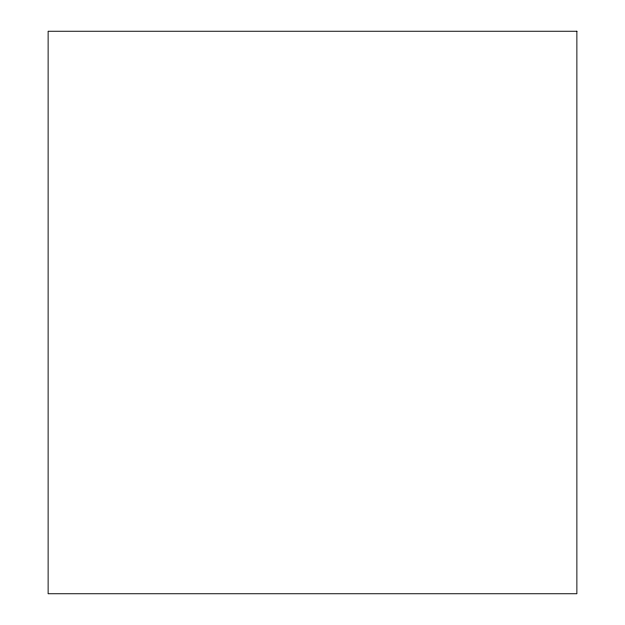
<?xml version="1.0" encoding="UTF-8"?>
<svg xmlns="http://www.w3.org/2000/svg" width="625" height="625" viewBox="0 0 625 625"><rect width="100%" height="100%" fill="white"/><g stroke="black" fill="none" stroke-linecap="round" stroke-linejoin="round"><path stroke-width="0.94" d="M576.875 31.25L48.125 31.25L48.125 593.75L576.875 593.75L576.875 31.25"/></g></svg>
